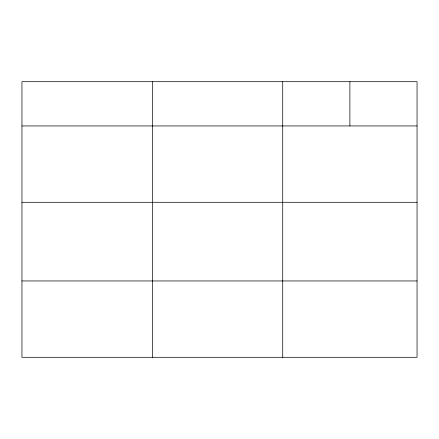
<?xml version="1.0" encoding="UTF-8"?>
<svg xmlns="http://www.w3.org/2000/svg" width="439" height="439" viewBox="0 0 439 439"><rect width="100%" height="100%" fill="white"/><g stroke="black" fill="none" stroke-linecap="round" stroke-linejoin="round"><path stroke-width="0.66" d="M417.05 202.291L417.05 81.698L21.95 81.698L21.95 357.302L417.05 357.302L417.05 202.291L21.95 202.291M21.95 125.944L417.05 125.944M21.95 280.955L417.05 280.955M349.883 81.698L349.883 125.944M282.716 81.698L282.716 357.302M152.333 81.698L152.333 357.302"/></g></svg>
